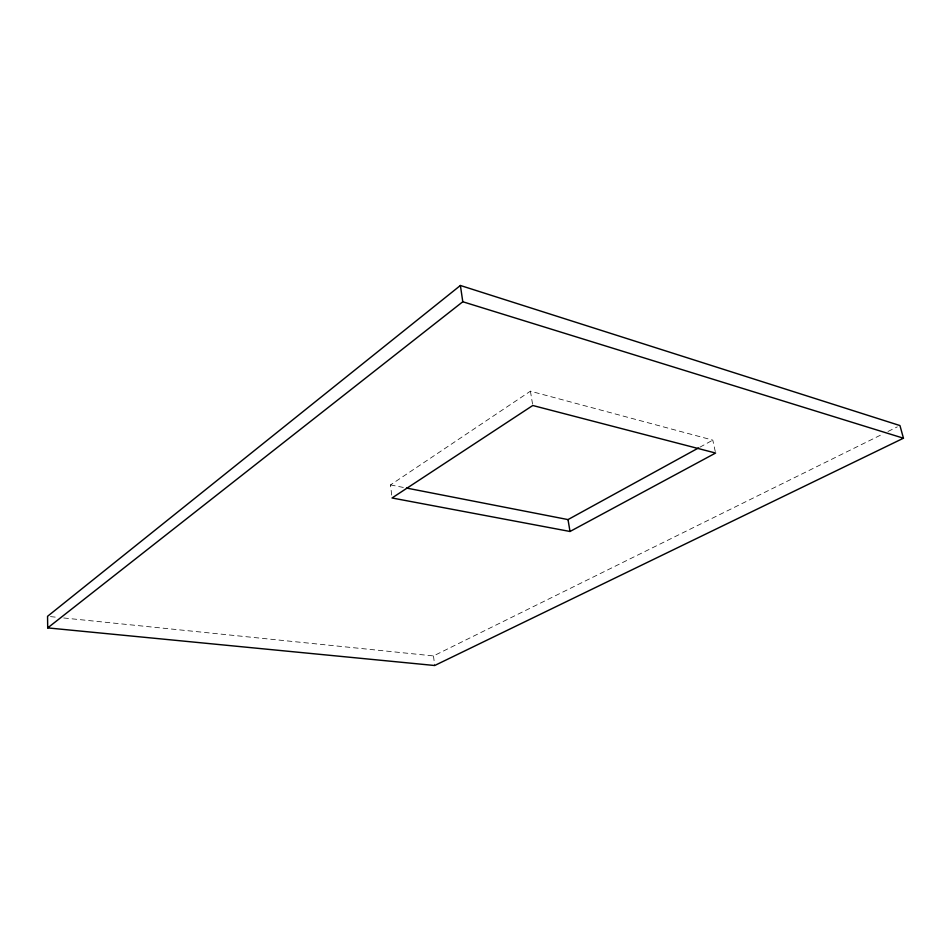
<?xml version="1.0" encoding="UTF-8"?>
<svg xmlns="http://www.w3.org/2000/svg" width="951" height="951" viewBox="0 0 951 951"><rect width="100%" height="100%" fill="white"/><g stroke="black" fill="none" stroke-linecap="round" stroke-linejoin="round"><path stroke-width="0.71" stroke-dasharray="4.75 3.57" d="M391.693 495.079L390.504 484.927L530.42 391.182L712.786 440.123L715.592 453.045M699.853 447.208L712.786 440.123M63.753 617.984L433.49 655.928L882.683 434.096M887.996 431.469L897.304 426.88M50.498 616.628L56.394 617.235M390.504 484.927L403.593 487.483M530.42 391.182L532.548 404.068M433.49 655.928L434.678 665.51"/><path stroke-width="1.43" d="M460.391 285.49L47.55 616.319L47.705 627.898L434.678 665.51L903.45 438.209L899.955 425.561L460.391 285.49L462.792 301.752L47.705 627.898M406.505 488.053L568.009 519.591L698.557 447.921M570.018 531.478L715.592 453.045L532.774 405.495L392.038 497.979L570.018 531.478L568.009 519.591M462.792 301.752L903.45 438.209"/></g></svg>
